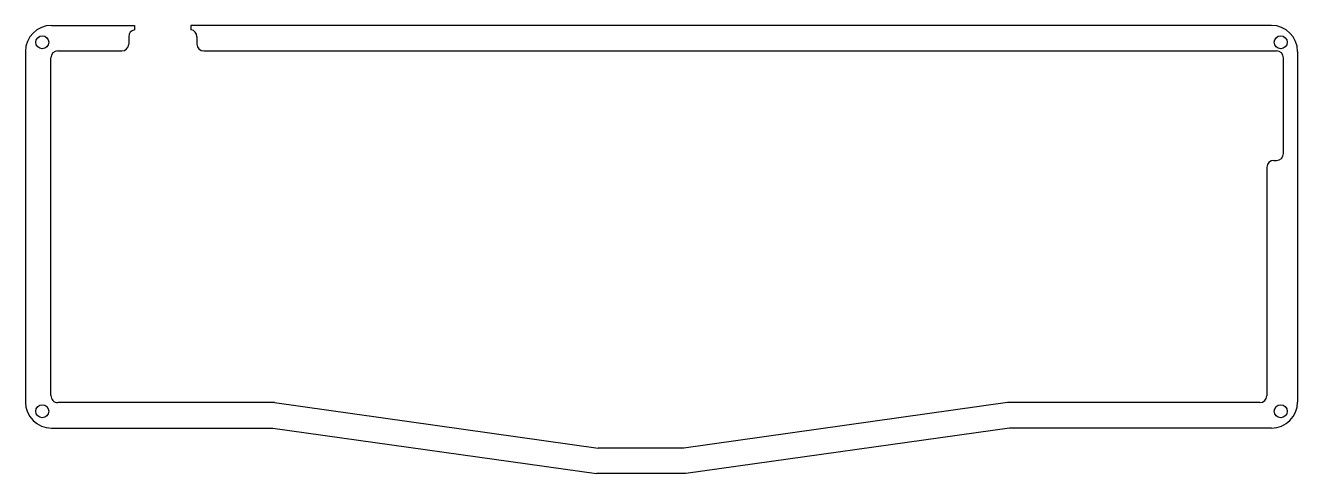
# Model space of a CAD drawing. Header units: millimetres. Extents: x -708 to -415, y 0 to 103.
import ezdxf

# ---------------------------------------------------------------- set-up
doc = ezdxf.new("R2010")
doc.units = ezdxf.units.MM

msp = doc.modelspace()

# ---------------------------------------------------------------- linework, layer by layer
for p, q in [((-702.04, 103.27), (-682.96, 103.27)), ((-682.96, 103.27), (-682.96, 102.25)), ((-669.96, 103.27), (-669.96, 102.26)), ((-421.43, 103.27), (-669.96, 103.27)), ((-684.29, 100.68), (-684.29, 98.98)), ((-668.59, 100.68), (-668.59, 98.98)), ((-708.04, 97.27), (-708.04, 16.62)), ((-700.58, 97.4), (-685.88, 97.4)), ((-667, 97.4), (-420.28, 97.4)), ((-415.43, 97.27), (-415.43, 16.62)), ((-702.16, 18.12), (-702.16, 95.81)), ((-418.69, 73.81), (-418.69, 95.81)), ((-422.49, 70.64), (-422.49, 18.08)), ((-420.91, 72.22), (-420.28, 72.22)), ((-650.75, 16.5), (-700.54, 16.5)), ((-650.75, 16.5), (-576.31, 6.03)), ((-482.14, 16.5), (-556.57, 6.03)), ((-424.08, 16.5), (-482.14, 16.5)), ((-702.04, 10.62), (-651.17, 10.62)), ((-651.17, 10.62), (-576.72, 0.16)), ((-481.72, 10.62), (-556.17, 0.16)), ((-421.43, 10.62), (-481.72, 10.62)), ((-556.57, 6.03), (-576.31, 6.03)), ((-556.17, 0.16), (-576.72, 0.16))]:
    msp.add_line(p, q)
for centre in [(-704.16, 99.39), (-419.31, 99.39), (-704.16, 14.5), (-419.31, 14.5)]:
    msp.add_circle(centre, 1.5)
for centre, radius, start, end in [((-702.04, 97.27), 6, 90, 180), ((-421.43, 97.27), 6, 360, 90), ((-682.7, 100.68), 1.59, 99.3715, 180), ((-670.18, 100.68), 1.59, 0, 82.3074), ((-700.58, 95.81), 1.59, 90, 180), ((-685.88, 98.98), 1.59, 270, 0), ((-667, 98.98), 1.59, 180.0002, 270), ((-420.28, 95.81), 1.59, 0.0001, 90), ((-420.28, 73.81), 1.59, 270, 0), ((-420.91, 70.64), 1.59, 90, 179.9999), ((-700.58, 18.08), 1.59, 178.802, 270), ((-424.08, 18.08), 1.59, 270, 0), ((-702.04, 16.62), 6, 180, 270), ((-421.43, 16.62), 6, 270, 0)]:
    msp.add_arc(centre, radius, start, end)

doc.saveas('drawing.dxf')
